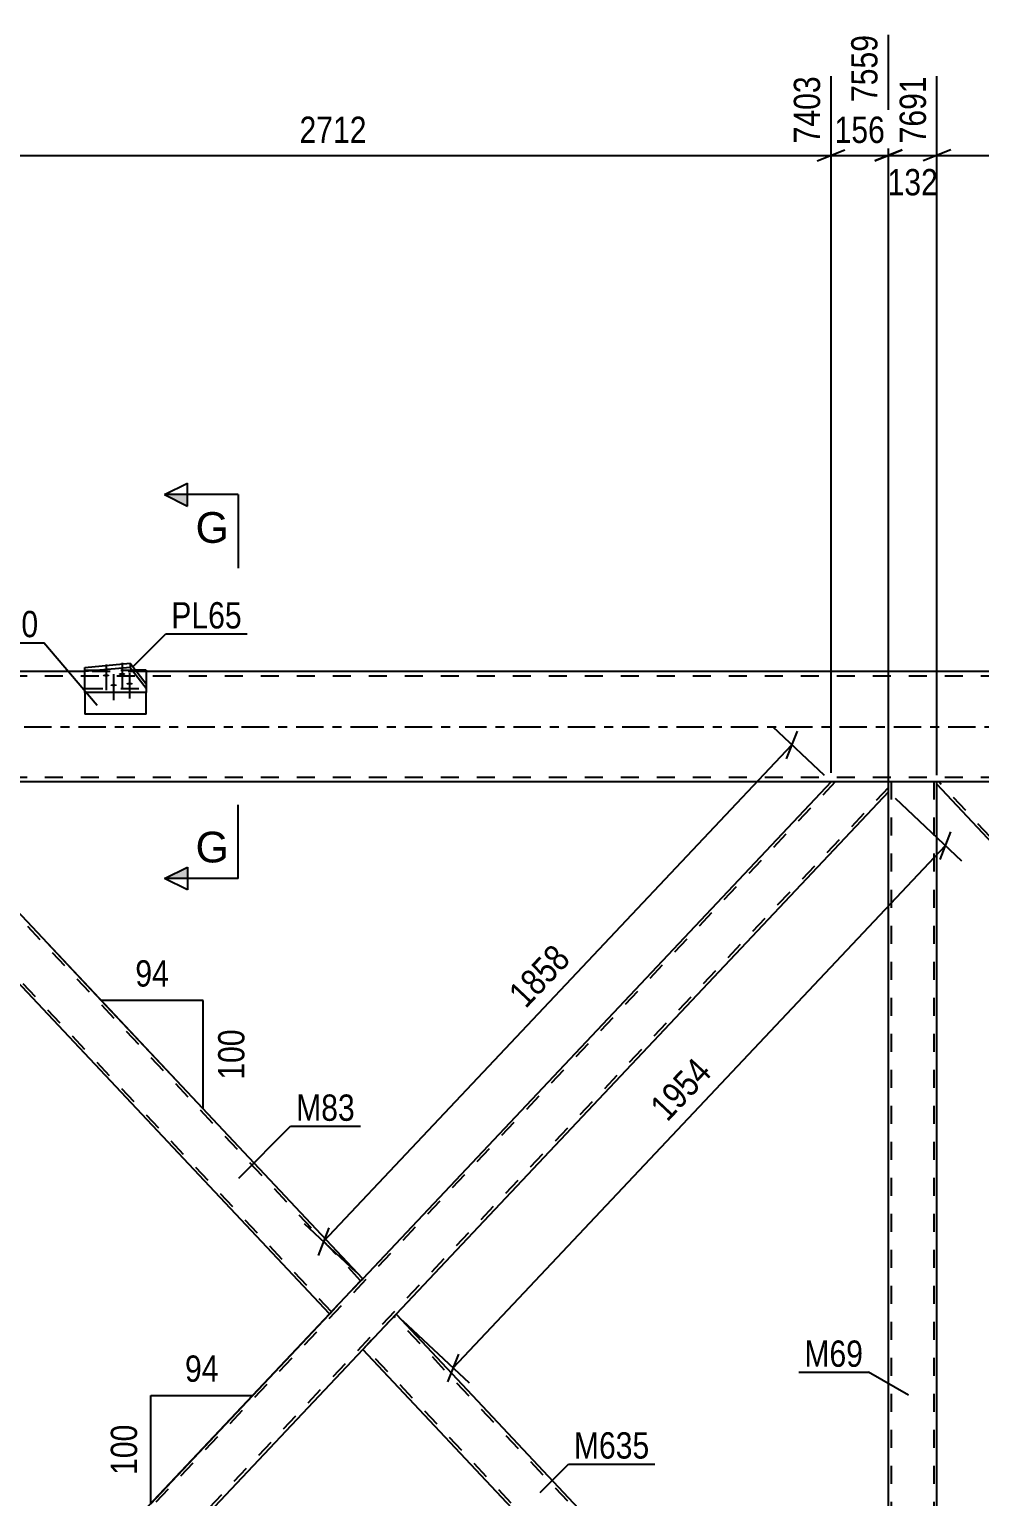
# Model space of a CAD drawing. Header units: millimetres. Extents: x -107 to 1082, y -577 to 264.
# Drawn here: x 167 to 270.5, y -83.8 to 75.9 of the extents above; entities that cross this region are included whole.
import ezdxf

# ---------------------------------------------------------------- set-up
doc = ezdxf.new("R2010")
doc.units = ezdxf.units.MM
doc.linetypes.add('DXK_LINE_DOT2', pattern=[3.9198, 1.9599, -1.9599])
doc.linetypes.add('DXK_LINE_DOT3', pattern=[5.9187, 2.979, -0.9799, 0.9799, -0.9799])
doc.styles.add('Arial', font='ARIAL.TTF', dxfattribs={"height": 0.2})
doc.styles.add('Arial Narrow', font='ARIALN.TTF', dxfattribs={"height": 0.2})

# ---------------------------------------------------------------- blocks, each defined once
blk = doc.blocks.new('Part-389677451-2478 - 2462')
at = {"color": 2, "linetype": 'Continuous'}
for p, q in [((145.84, -6.66), (145.84, -6)), ((203.3, -60.06), (152.47, -6)), ((199.67, -63.9), (145.84, -6.66)), ((203.03, -60.34), (199.67, -63.9)), ((203.3, -60.06), (203.03, -60.34))]:
    blk.add_line(p, q, dxfattribs=at)
at = {"color": 7, "linetype": 'DXK_LINE_DOT2'}
for p, q in [((152.47, -6), (145.84, -6)), ((199.89, -63.67), (145.84, -6.19)), ((203.08, -60.29), (152.03, -6)), ((203.27, -60.09), (203.03, -60.34))]:
    blk.add_line(p, q, dxfattribs=at)
blk = doc.blocks.new('Part-389677451-2493 - 2462')
at = {"color": 7, "linetype": 'DXK_LINE_DOT2'}
for p, q in [((254.75, -6), (145.84, -121.42)), ((260.56, -6), (254.31, -6)), ((260.56, -6.6), (152.05, -121.6)), ((203.3, -60.06), (199.67, -63.9)), ((206.93, -63.91), (203.3, -67.76)), ((145.84, -120.96), (146.68, -120.06)), ((145.84, -121.6), (145.84, -120.96)), ((152.49, -121.6), (145.84, -121.6))]:
    blk.add_line(p, q, dxfattribs=at)
at = {"color": 2, "linetype": 'Continuous'}
for p, q in [((254.31, -6), (203.3, -60.06)), ((260.56, -7.07), (260.56, -6)), ((260.56, -7.07), (206.93, -63.91)), ((199.67, -63.9), (146.68, -120.06)), ((203.3, -67.76), (152.49, -121.6))]:
    blk.add_line(p, q, dxfattribs=at)
blk = doc.blocks.new('Part-389677451-2518 - 2462')
at = {"color": 7, "linetype": 'DXK_LINE_DOT2'}
for p, q in [((265.84, -6), (260.56, -6)), ((260.56, -7.07), (260.56, -6)), ((260.88, -121.6), (260.88, -6)), ((265.52, -121.6), (265.52, -6)), ((265.84, -6.25), (265.84, -6)), ((260.56, -121.6), (260.56, -120.94)), ((265.84, -121.6), (265.84, -120.94)), ((265.84, -121.6), (260.56, -121.6))]:
    blk.add_line(p, q, dxfattribs=at)
at = {"color": 2, "linetype": 'Continuous'}
for p, q in [((265.84, -120.94), (265.84, -6.25)), ((260.56, -120.94), (260.56, -7.07))]:
    blk.add_line(p, q, dxfattribs=at)
blk = doc.blocks.new('Part-389677451-2578 - 2462')
at = {"color": 2, "linetype": 'Continuous'}
for p, q in [((265.84, -6.25), (265.84, -6)), ((319.68, -63.69), (265.84, -6.25)), ((323.3, -59.84), (272.84, -6)), ((323.03, -60.12), (319.68, -63.69)), ((323.3, -59.84), (323.03, -60.12))]:
    blk.add_line(p, q, dxfattribs=at)
at = {"color": 7, "linetype": 'DXK_LINE_DOT2'}
for p, q in [((272.84, -6), (265.84, -6)), ((319.9, -63.46), (266.04, -6)), ((323.08, -60.07), (272.4, -6)), ((323.27, -59.87), (323.03, -60.12))]:
    blk.add_line(p, q, dxfattribs=at)
blk = doc.blocks.new('Part-389677451-2563 - 2462')
at = {"color": 7, "linetype": 'DXK_LINE_DOT2'}
for p, q in [((374.37, -6), (265.84, -121.41)), ((380.56, -6.19), (272.03, -121.6)), ((380.56, -6), (373.93, -6)), ((323.3, -59.84), (319.68, -63.69)), ((326.92, -63.7), (323.3, -67.55)), ((272.47, -121.6), (265.84, -121.6))]:
    blk.add_line(p, q, dxfattribs=at)
at = {"color": 2, "linetype": 'Continuous'}
for p, q in [((373.93, -6), (323.3, -59.84)), ((380.56, -6.66), (380.56, -6)), ((380.56, -6.66), (326.92, -63.7)), ((265.84, -120.94), (319.68, -63.69)), ((323.3, -67.55), (272.47, -121.6)), ((265.84, -121.6), (265.84, -120.94))]:
    blk.add_line(p, q, dxfattribs=at)
blk = doc.blocks.new('Part-389677451-2608 - 2462')
at = {"color": 2, "linetype": 'Continuous'}
for p, q in [((203.3, -67.76), (206.93, -63.91)), ((206.93, -63.91), (260.56, -120.94)), ((253.93, -121.6), (203.3, -67.76)), ((260.56, -121.6), (260.56, -120.94))]:
    blk.add_line(p, q, dxfattribs=at)
at = {"color": 7, "linetype": 'DXK_LINE_DOT2'}
for p, q in [((260.56, -121.41), (206.71, -64.14)), ((254.37, -121.6), (203.52, -67.52)), ((260.56, -121.6), (253.93, -121.6))]:
    blk.add_line(p, q, dxfattribs=at)
blk = doc.blocks.new('Part-389677451-2689 - 2462')
at = {"color": 7, "linetype": 'DXK_LINE_DOT2'}
for p, q in [((633.2, 5.52), (12.56, 5.52)), ((179.73, 6), (173.05, 6)), ((633.2, -5.52), (12.56, -5.52))]:
    blk.add_line(p, q, dxfattribs=at)
at = {"color": 2, "linetype": 'Continuous'}
for p, q in [((173.05, 6), (145.2, 6)), ((346.67, 6), (179.73, 6)), ((633.2, -6), (140.8, -6))]:
    blk.add_line(p, q, dxfattribs=at)
at = {"color": 7, "linetype": 'DXK_LINE_DOT3'}
blk.add_line((12.56, 0), (633.2, 0), dxfattribs=at)
blk = doc.blocks.new('Part-389677451-2703 - 2462')
at = {"color": 7, "linetype": 'DXK_LINE_DOT2'}
for p, q in [((173.05, 3.72), (173.05, 6.16)), ((173.05, 6.16), (178.57, 6.16)), ((179.73, 4.67), (179.73, 3.72))]:
    blk.add_line(p, q, dxfattribs=at)
at = {"color": 2, "linetype": 'Continuous'}
for p, q in [((179.73, 6.16), (178.57, 6.16)), ((179.73, 6.16), (179.73, 4.67)), ((173.05, 3.72), (173.05, 1.36)), ((179.73, 1.36), (179.73, 3.72)), ((179.73, 1.36), (173.05, 1.36))]:
    blk.add_line(p, q, dxfattribs=at)
blk = doc.blocks.new('Part-389677451-2775 - 2462')
at = {"color": 2, "linetype": 'Continuous'}
for p, q in [((173.05, 6.46), (177.98, 6.91)), ((173.05, 3.72), (173.05, 6.46)), ((177.98, 6.46), (173.05, 6.01)), ((177.98, 6.91), (179.73, 4.67)), ((177.98, 6.91), (177.98, 6.46)), ((177.98, 6.46), (179.73, 4.21)), ((179.73, 3.72), (173.05, 3.72)), ((179.73, 4.67), (179.73, 3.72))]:
    blk.add_line(p, q, dxfattribs=at)
at = {"color": 7, "linetype": 'DXK_LINE_DOT2'}
blk.add_line((173.05, 4.17), (179.73, 4.17), dxfattribs=at)
blk = doc.blocks.new('Bolt-389677451-2825 - 2462')
at = {"linetype": 'Continuous'}
for points in [[(175.36, 5.71), (175.43, 5.71), (175.5, 5.7), (175.57, 5.69), (175.62, 5.67), (175.67, 5.65), (175.7, 5.62), (175.71, 5.6), (175.71, 5.57), (175.7, 5.55), (175.67, 5.52), (175.62, 5.5), (175.57, 5.49), (175.5, 5.47), (175.43, 5.47), (175.36, 5.46), (175.28, 5.47), (175.21, 5.47), (175.14, 5.49), (175.09, 5.5), (175.04, 5.52), (175.01, 5.55), (175, 5.57), (175, 5.6), (175.01, 5.62), (175.04, 5.65), (175.09, 5.67), (175.14, 5.69), (175.21, 5.7), (175.28, 5.71)], [(177.09, 5.87), (177.17, 5.86), (177.24, 5.86), (177.31, 5.84), (177.36, 5.83), (177.41, 5.81), (177.44, 5.78), (177.45, 5.76), (177.45, 5.73), (177.44, 5.71), (177.41, 5.68), (177.36, 5.66), (177.31, 5.64), (177.24, 5.63), (177.17, 5.62), (177.09, 5.62), (177.02, 5.62), (176.95, 5.63), (176.88, 5.64), (176.83, 5.66), (176.78, 5.68), (176.75, 5.71), (176.74, 5.73), (176.74, 5.76), (176.75, 5.78), (176.78, 5.81), (176.83, 5.83), (176.88, 5.84), (176.95, 5.86), (177.02, 5.86)], [(177.92, 4.81), (177.99, 4.81), (178.06, 4.8), (178.13, 4.79), (178.18, 4.77), (178.23, 4.75), (178.26, 4.72), (178.28, 4.7), (178.28, 4.67), (178.26, 4.65), (178.23, 4.62), (178.18, 4.6), (178.13, 4.59), (178.06, 4.57), (177.99, 4.57), (177.92, 4.56), (177.84, 4.57), (177.77, 4.57), (177.71, 4.59), (177.65, 4.6), (177.61, 4.62), (177.57, 4.65), (177.56, 4.67), (177.56, 4.7), (177.57, 4.72), (177.61, 4.75), (177.65, 4.77), (177.71, 4.79), (177.77, 4.8), (177.84, 4.81)], [(176.18, 4.65), (176.25, 4.65), (176.32, 4.64), (176.39, 4.63), (176.45, 4.61), (176.49, 4.59), (176.52, 4.57), (176.54, 4.54), (176.54, 4.51), (176.52, 4.49), (176.49, 4.47), (176.45, 4.45), (176.39, 4.43), (176.32, 4.42), (176.25, 4.41), (176.18, 4.4), (176.1, 4.41), (176.03, 4.42), (175.97, 4.43), (175.91, 4.45), (175.87, 4.47), (175.84, 4.49), (175.82, 4.51), (175.82, 4.54), (175.84, 4.57), (175.87, 4.59), (175.91, 4.61), (175.97, 4.63), (176.03, 4.64), (176.1, 4.65)]]:
    blk.add_hatch(color=1, dxfattribs=at).paths.add_polyline_path(points)
at = {"color": 1, "linetype": 'Continuous'}
for p, q in [((175.36, 6.79), (175.36, 3.97)), ((177.09, 6.95), (177.09, 4.13)), ((176.18, 5.73), (176.18, 2.91)), ((177.92, 5.89), (177.92, 3.07))]:
    blk.add_line(p, q, dxfattribs=at)
blk = doc.blocks.new('StraightDimension-389677451-16404 - 2462')
at = {"color": 7, "linetype": 'Continuous'}
for p, q in [((260.56, -6.07), (260.56, 75.3)), ((265.84, -5.25), (265.84, 70.8)), ((259.06, 61.59), (262.06, 62.79)), ((267.34, 62.79), (264.34, 61.59)), ((260.56, 62.19), (265.84, 62.19))]:
    blk.add_line(p, q, dxfattribs=at)
at = {"color": 0, "linetype": 'Continuous'}
blk.add_wipeout([(265.24, 71.4), (261.04, 71.4), (261.04, 62.89), (265.24, 62.89)], dxfattribs=at)
at = {"color": 0}
blk.add_wipeout([(266.54, 57.24), (266.54, 61.44), (259.86, 61.44), (259.86, 57.24)], dxfattribs=at)
at = {"color": 3, "linetype": 'Continuous', "style": 'Arial Narrow'}
blk.add_text('7691', height=2.863, rotation=90.0002, dxfattribs=at).set_placement((264.64, 63.49))
at = {"color": 3, "style": 'Arial Narrow'}
blk.add_text('132', height=2.863, dxfattribs=at).set_placement((260.46, 57.84))
blk = doc.blocks.new('StraightDimension-389677451-16403 - 2462')
at = {"color": 7, "linetype": 'Continuous'}
for p, q in [((373.93, -5), (373.93, 72.63)), ((265.84, -5.25), (265.84, 70.8)), ((267.34, 62.79), (264.34, 61.59)), ((372.43, 61.59), (375.43, 62.79)), ((265.84, 62.19), (373.93, 62.19))]:
    blk.add_line(p, q, dxfattribs=at)
at = {"color": 0, "linetype": 'Continuous'}
blk.add_wipeout([(373.33, 73.23), (369.13, 73.23), (369.13, 62.89), (373.33, 62.89)], dxfattribs=at)
at = {"color": 0}
blk.add_wipeout([(324.14, 62.94), (324.14, 67.14), (315.63, 67.14), (315.63, 62.94)], dxfattribs=at)
at = {"color": 3, "linetype": 'Continuous', "style": 'Arial Narrow'}
blk.add_text('10393', height=2.863, rotation=90.0002, dxfattribs=at).set_placement((372.73, 63.49))
at = {"color": 3, "style": 'Arial Narrow'}
blk.add_text('2702', height=2.863, dxfattribs=at).set_placement((316.23, 63.54))
blk = doc.blocks.new('StraightDimension-389677451-2901 - 2462')
at = {"color": 7, "linetype": 'Continuous'}
for p, q in [((261.29, -7.75), (268.51, -14.57)), ((266.18, -14.43), (267.36, -11.42)), ((213.14, -69.77), (266.77, -12.93)), ((207.65, -64.6), (214.88, -71.41)), ((213.73, -68.27), (212.54, -71.27))]:
    blk.add_line(p, q, dxfattribs=at)
at = {"color": 0}
blk.add_wipeout([(242.33, -37.74), (239.27, -34.85), (233.43, -41.05), (236.49, -43.93)], dxfattribs=at)
at = {"color": 3, "style": 'Arial Narrow'}
blk.add_text('1954', height=2.863, rotation=46.6617, dxfattribs=at).set_placement((236.46, -43.08))
blk = doc.blocks.new('StraightDimension-389677451-3580 - 2462')
at = {"color": 7, "linetype": 'Continuous'}
for p, q in [((253.58, -5.31), (247.97, -0.02)), ((249.45, -3.48), (250.64, -0.47)), ((199.04, -56.03), (250.04, -1.98)), ((202.58, -59.37), (196.97, -54.08)), ((199.63, -54.53), (198.45, -57.54))]:
    blk.add_line(p, q, dxfattribs=at)
at = {"color": 0}
blk.add_wipeout([(226.92, -25.39), (223.86, -22.51), (218.02, -28.7), (221.08, -31.59)], dxfattribs=at)
at = {"color": 3, "style": 'Arial Narrow'}
blk.add_text('1858', height=2.863, rotation=46.6617, dxfattribs=at).set_placement((221.05, -30.74))
blk = doc.blocks.new('StraightDimension-389677451-16405 - 2462')
at = {"color": 7, "linetype": 'Continuous'}
for p, q in [((260.56, -6.07), (260.56, 75.3)), ((254.31, -5), (254.31, 70.8)), ((252.81, 61.59), (255.81, 62.79)), ((262.06, 62.79), (259.06, 61.59)), ((254.31, 62.19), (260.56, 62.19))]:
    blk.add_line(p, q, dxfattribs=at)
at = {"color": 0}
blk.add_wipeout([(260.78, 62.94), (260.78, 67.14), (254.09, 67.14), (254.09, 62.94)], dxfattribs=at)
at = {"color": 3, "style": 'Arial Narrow'}
blk.add_text('156', height=2.863, dxfattribs=at).set_placement((254.69, 63.54))
at = {"color": 0, "linetype": 'Continuous'}
blk.add_wipeout([(259.96, 75.9), (255.76, 75.9), (255.76, 67.39), (259.96, 67.39)], dxfattribs=at)
at = {"color": 3, "linetype": 'Continuous', "style": 'Arial Narrow'}
blk.add_text('7559', height=2.863, rotation=90.0002, dxfattribs=at).set_placement((259.36, 67.99))
blk = doc.blocks.new('StraightDimension-389677451-16406 - 2462')
at = {"color": 7, "linetype": 'Continuous'}
for p, q in [((145.84, -5.66), (145.84, 70.8)), ((254.31, -5), (254.31, 70.8)), ((147.34, 62.79), (144.34, 61.59)), ((252.81, 61.59), (255.81, 62.79)), ((145.84, 62.19), (254.31, 62.19))]:
    blk.add_line(p, q, dxfattribs=at)
at = {"color": 0, "linetype": 'Continuous'}
blk.add_wipeout([(253.71, 71.4), (249.51, 71.4), (249.51, 62.89), (253.71, 62.89)], dxfattribs=at)
at = {"color": 0}
blk.add_wipeout([(204.33, 62.94), (204.33, 67.14), (195.82, 67.14), (195.82, 62.94)], dxfattribs=at)
at = {"color": 3, "linetype": 'Continuous', "style": 'Arial Narrow'}
blk.add_text('7403', height=2.863, rotation=90.0002, dxfattribs=at).set_placement((253.11, 63.49))
at = {"color": 3, "style": 'Arial Narrow'}
blk.add_text('2712', height=2.863, dxfattribs=at).set_placement((196.42, 63.54))
blk = doc.blocks.new('AngleDimension-389677451-16601 - 2462')
at = {"color": 7, "linetype": 'Continuous'}
for p, q in [((200.18, -63.37), (191.33, -72.78)), ((180.23, -72.78), (191.33, -72.78)), ((180.23, -84.58), (191.33, -72.78)), ((180.23, -84.58), (180.23, -72.78))]:
    blk.add_line(p, q, dxfattribs=at)
at = {"color": 0}
for points in [[(188.21, -71.88), (188.21, -67.68), (183.35, -67.68), (183.35, -71.88)], [(179.33, -75.34), (175.13, -75.34), (175.13, -82.02), (179.33, -82.02)]]:
    blk.add_wipeout(points, dxfattribs=at)
at = {"color": 3, "style": 'Arial Narrow'}
blk.add_text('94', height=2.863, dxfattribs=at).set_placement((183.95, -71.28))
blk.add_text('100', height=2.863, rotation=90.0002, dxfattribs=at).set_placement((178.73, -81.42))
blk = doc.blocks.new('AngleDimension-389677451-16657 - 2462')
at = {"color": 7, "linetype": 'Continuous'}
for p, q in [((168.84, -23.41), (174.82, -29.77)), ((185.92, -29.77), (174.82, -29.77)), ((185.92, -41.57), (174.82, -29.77)), ((185.92, -41.57), (185.92, -29.77))]:
    blk.add_line(p, q, dxfattribs=at)
at = {"color": 0}
for points in [[(182.8, -28.87), (182.8, -24.67), (177.94, -24.67), (177.94, -28.87)], [(191.02, -32.33), (186.82, -32.33), (186.82, -39.01), (191.02, -39.01)]]:
    blk.add_wipeout(points, dxfattribs=at)
at = {"color": 3, "style": 'Arial Narrow'}
blk.add_text('94', height=2.863, dxfattribs=at).set_placement((178.54, -28.27))
blk.add_text('100', height=2.863, rotation=90.0002, dxfattribs=at).set_placement((190.42, -38.41))
blk = doc.blocks.new('Mark-389677451-2474 - 2462')
at = {"color": 0}
blk.add_wipeout([(202.45, -42.88), (202.45, -39.88), (196.05, -39.88), (196.05, -42.88)], dxfattribs=at)
blk.add_wipeout([(202.45, -42.88), (202.45, -39.88), (196.05, -39.88), (196.05, -42.88)], dxfattribs=at)
at = {"color": 30, "linetype": 'Continuous'}
for p, q in [((189.8, -49.14), (195.45, -43.48)), ((195.45, -43.48), (203.05, -43.48))]:
    blk.add_line(p, q, dxfattribs=at)
at = {"color": 3, "style": 'Arial Narrow'}
blk.add_text('M83', height=2.863, dxfattribs=at).set_placement((196.05, -42.88))
blk = doc.blocks.new('Mark-389677451-2604 - 2462')
at = {"color": 0}
blk.add_wipeout([(234.52, -79.64), (234.52, -76.64), (226.3, -76.64), (226.3, -79.64)], dxfattribs=at)
blk.add_wipeout([(234.52, -79.64), (234.52, -76.64), (226.3, -76.64), (226.3, -79.64)], dxfattribs=at)
at = {"color": 30, "linetype": 'Continuous'}
for p, q in [((222.62, -83.33), (225.7, -80.24)), ((225.7, -80.24), (235.12, -80.24))]:
    blk.add_line(p, q, dxfattribs=at)
at = {"color": 3, "style": 'Arial Narrow'}
blk.add_text('M635', height=2.863, dxfattribs=at).set_placement((226.3, -79.64))
blk = doc.blocks.new('Mark-389677451-2514 - 2462')
at = {"color": 0}
blk.add_wipeout([(257.8, -69.65), (257.8, -66.65), (251.4, -66.65), (251.4, -69.65)], dxfattribs=at)
blk.add_wipeout([(257.8, -69.65), (257.8, -66.65), (251.4, -66.65), (251.4, -69.65)], dxfattribs=at)
at = {"color": 30, "linetype": 'Continuous'}
for p in [(250.8, -70.25), (262.73, -72.75)]:
    blk.add_line(p, (258.4, -70.25), dxfattribs=at)
at = {"color": 3, "style": 'Arial Narrow'}
blk.add_text('M69', height=2.863, dxfattribs=at).set_placement((251.4, -69.65))
blk = doc.blocks.new('Mark-389677451-16816 - 2462')
at = {"color": 0}
blk.add_wipeout([(167.98, 9.75), (167.98, 12.75), (160.3, 12.75), (160.3, 9.75)], dxfattribs=at)
blk.add_wipeout([(167.98, 9.75), (167.98, 12.75), (160.3, 12.75), (160.3, 9.75)], dxfattribs=at)
at = {"color": 30, "linetype": 'Continuous'}
for p in [(159.7, 9.15), (174.4, 2.33)]:
    blk.add_line(p, (168.58, 9.15), dxfattribs=at)
at = {"color": 3, "style": 'Arial Narrow'}
blk.add_text('PL60', height=2.863, dxfattribs=at).set_placement((160.3, 9.75))
blk = doc.blocks.new('Mark-389677451-16819 - 2462')
at = {"color": 0}
blk.add_wipeout([(190.13, 10.7), (190.13, 13.7), (182.46, 13.7), (182.46, 10.7)], dxfattribs=at)
blk.add_wipeout([(190.13, 10.7), (190.13, 13.7), (182.46, 13.7), (182.46, 10.7)], dxfattribs=at)
at = {"color": 30, "linetype": 'Continuous'}
for p, q in [((178.28, 6.53), (181.86, 10.1)), ((181.86, 10.1), (190.73, 10.1))]:
    blk.add_line(p, q, dxfattribs=at)
at = {"color": 3, "style": 'Arial Narrow'}
blk.add_text('PL65', height=2.863, dxfattribs=at).set_placement((182.46, 10.7))
blk = doc.blocks.new('SectionMark-389677451-29449 - 2462')
at = {"linetype": 'Continuous'}
for points in [[(184.23, 25.27), (184.23, 24.02), (181.73, 25.27)], [(184.23, -15.26), (184.23, -16.51), (181.73, -16.51)]]:
    blk.add_hatch(color=6, dxfattribs=at).paths.add_polyline_path(points)
at = {"color": 6, "linetype": 'Continuous'}
for p, q in [((181.73, 25.27), (184.23, 26.52)), ((184.23, 24.02), (184.23, 26.52)), ((189.73, 25.27), (181.73, 25.27)), ((181.73, 25.27), (184.23, 24.02)), ((189.73, 25.27), (189.73, 17.27)), ((189.73, -16.51), (189.73, -8.51)), ((181.73, -16.51), (184.23, -15.26)), ((184.23, -15.26), (184.23, -17.76)), ((189.73, -16.51), (181.73, -16.51)), ((184.23, -17.76), (181.73, -16.51))]:
    blk.add_line(p, q, dxfattribs=at)
at = {"color": 0, "linetype": 'Continuous'}
for points in [[(188.73, 20.02), (188.73, 23.52), (185.1, 23.52), (185.1, 20.02)], [(188.73, -14.76), (188.73, -11.26), (185.1, -11.26), (185.1, -14.76)]]:
    blk.add_wipeout(points, dxfattribs=at)
at = {"color": 3, "linetype": 'Continuous', "style": 'Arial'}
for p in [(185.1, 20.02), (185.1, -14.76)]:
    blk.add_text('G', height=3.34, dxfattribs=at).set_placement(p)

msp = doc.modelspace()

# ---------------------------------------------------------------- block references
for name in ['Part-389677451-2689 - 2462', 'Part-389677451-2775 - 2462', 'Bolt-389677451-2825 - 2462', 'Part-389677451-2703 - 2462', 'Part-389677451-2478 - 2462', 'Part-389677451-2493 - 2462', 'Part-389677451-2518 - 2462', 'Part-389677451-2578 - 2462', 'Part-389677451-2563 - 2462', 'Part-389677451-2608 - 2462']:
    msp.add_blockref(name, (0, 0))

# ---------------------------------------------------------------- next in the draw order: block references
for name in ['StraightDimension-389677451-16404 - 2462', 'StraightDimension-389677451-2901 - 2462', 'AngleDimension-389677451-16657 - 2462', 'AngleDimension-389677451-16601 - 2462', 'Mark-389677451-2604 - 2462']:
    msp.add_blockref(name, (0, 0))

# ---------------------------------------------------------------- next in the draw order: block references
for name in ['StraightDimension-389677451-16403 - 2462', 'StraightDimension-389677451-3580 - 2462', 'Mark-389677451-2514 - 2462']:
    msp.add_blockref(name, (0, 0))

# ---------------------------------------------------------------- next in the draw order: block references
for name in ['StraightDimension-389677451-16405 - 2462', 'Mark-389677451-2474 - 2462']:
    msp.add_blockref(name, (0, 0))

# ---------------------------------------------------------------- next in the draw order: block references
msp.add_blockref('StraightDimension-389677451-16406 - 2462', (0, 0))

# ---------------------------------------------------------------- next in the draw order: block references
for name in ['Mark-389677451-16819 - 2462', 'Mark-389677451-16816 - 2462']:
    msp.add_blockref(name, (0, 0))

# ---------------------------------------------------------------- next in the draw order: block references
msp.add_blockref('SectionMark-389677451-29449 - 2462', (0, 0))

doc.saveas('drawing.dxf')
